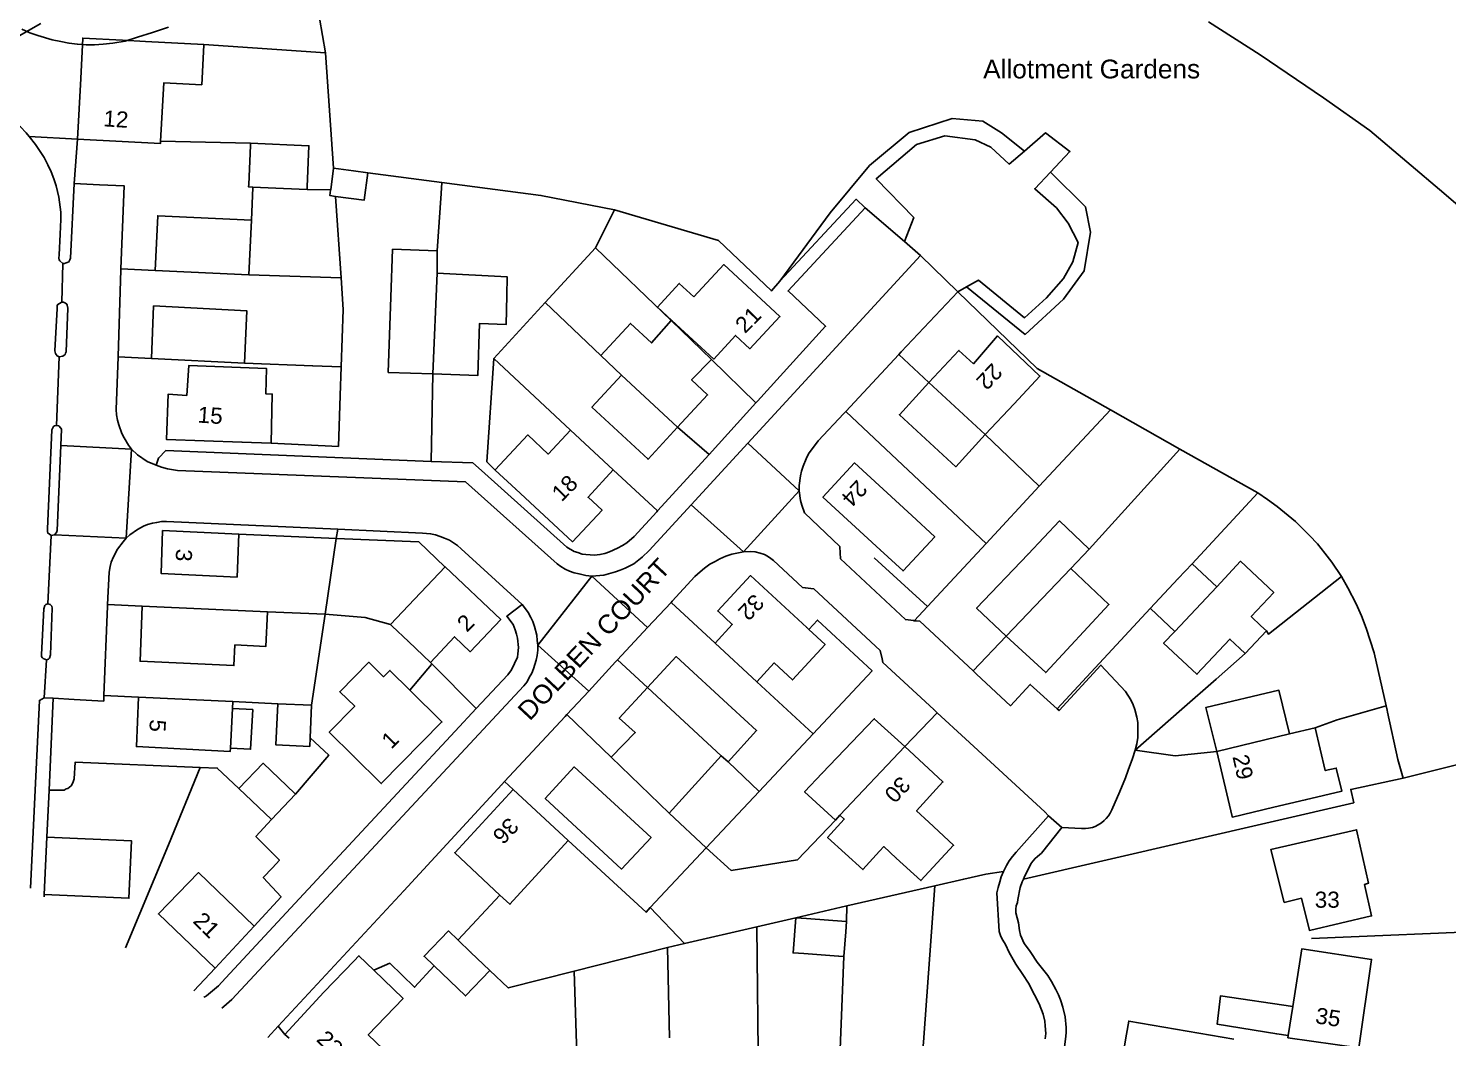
# Model space of a CAD drawing. Header units: millimetres. Extents: x 111502 to 977541, y 8702 to 1044108.
# Drawn here: x 974008.1 to 974140.5, y 476982.9 to 477077 of the extents above; entities that cross this region are included whole.
import ezdxf

# ---------------------------------------------------------------- set-up
doc = ezdxf.new("R2010")
doc.units = ezdxf.units.MM
doc.header["$LTSCALE"] = 0.25
doc.layers.add('X HVSS Site Background', color=8, linetype='Continuous')
doc.styles.add('OS Master Map$1$Standard', font='txt')

# ---------------------------------------------------------------- blocks, each defined once
blk = doc.blocks.new('OS MAP')
at = {"layer": 'X HVSS Site Background', "flags": 128}
for points in [[(487802.95, 241618.55), (487801.45, 241618.05), (487801.45, 241618.05), (487800.05, 241617.6), (487800.05, 241617.6), (487798.9, 241617.25), (487798.9, 241617.25), (487797.75, 241617.05), (487797.75, 241617.05), (487796.85, 241616.95), (487796.85, 241616.95), (487796.05, 241616.9), (487796.05, 241616.9), (487795.25, 241616.9), (487795.25, 241616.9), (487794.45, 241616.95), (487794.45, 241616.95), (487793.65, 241617.05), (487793.65, 241617.05), (487792.9, 241617.2), (487792.9, 241617.2), (487792.1, 241617.35), (487792.1, 241617.35), (487790.75, 241617.75), (487790.75, 241617.75), (487790, 241618), (487790, 241618), (487789.25, 241618.35)], [(487791.04, 241618.88), (487789.01, 241617.73), (487789.01, 241617.73), (487787.65, 241616.97), (487787.65, 241616.97), (487785.95, 241616), (487785.95, 241616), (487784.8, 241615.14), (487784.8, 241615.14), (487784.44, 241614.36), (487784.44, 241614.36), (487784.24, 241613.78), (487784.24, 241613.78), (487784.44, 241612.89), (487784.44, 241612.89), (487785.05, 241612.15)], [(487927.25, 241598.5), (487921.95, 241603.05), (487921.95, 241603.05), (487915.05, 241608.9), (487915.05, 241608.9), (487910.7, 241611.95), (487910.7, 241611.95), (487904.8, 241615.95), (487904.8, 241615.95), (487900, 241619.05)], [(487814.8, 241632.35), (487817.6, 241616.15)], [(487806.24, 241616.93), (487800.79, 241617.21), (487800.79, 241617.21), (487798.65, 241617.33), (487798.65, 241617.33), (487794.94, 241617.52), (487794.94, 241617.52), (487794.75, 241613.75), (487794.75, 241613.75), (487794.45, 241608.1)], [(487802.2, 241607.9), (487802.5, 241613.35), (487802.5, 241613.35), (487806.05, 241613.17), (487806.05, 241613.17), (487806.24, 241616.87), (487806.24, 241616.87), (487806.24, 241616.93)], [(487806.24, 241616.93), (487817.6, 241616.15)], [(487817.6, 241616.15), (487818.35, 241605.4)], [(487785.05, 241612.15), (487785.55, 241611.95), (487785.55, 241611.95), (487786.15, 241611.65), (487786.15, 241611.65), (487787.45, 241610.75), (487787.45, 241610.75), (487788.1, 241610.25), (487788.1, 241610.25), (487789.15, 241609.25), (487789.15, 241609.25), (487789.65, 241608.7), (487789.65, 241608.7), (487789.95, 241608.33)], [(487860, 241594.85), (487864.69, 241601.22), (487864.69, 241601.22), (487868.35, 241605.64), (487868.35, 241605.64), (487872.05, 241608.71), (487872.05, 241608.71), (487876.06, 241610.01), (487876.06, 241610.01), (487878.92, 241609.78), (487878.92, 241609.78), (487880.68, 241608.7), (487880.68, 241608.7), (487882.81, 241606.98)], [(487882.81, 241606.98), (487884.79, 241608.68), (487884.79, 241608.68), (487887.05, 241606.94), (487887.05, 241606.94), (487885.25, 241605.03)], [(487794.45, 241608.1), (487789.95, 241608.33)], [(487789.95, 241608.33), (487790.55, 241607.6), (487790.55, 241607.6), (487791.35, 241606.4), (487791.35, 241606.4), (487791.7, 241605.7), (487791.7, 241605.7), (487792, 241605.05), (487792, 241605.05), (487792.25, 241604.4), (487792.25, 241604.4), (487792.45, 241603.75), (487792.45, 241603.75), (487792.7, 241602.7), (487792.7, 241602.7), (487792.9, 241601.3), (487792.9, 241601.3), (487792.9, 241600.6), (487792.9, 241600.6), (487792.85, 241599.25), (487792.85, 241599.25), (487792.75, 241597.3), (487792.75, 241597.3), (487792.7, 241597), (487792.7, 241597), (487792.75, 241596.85), (487792.75, 241596.85), (487792.8, 241596.75), (487792.8, 241596.75), (487793.1, 241596.5)], [(487794.45, 241608.1), (487794.15, 241603.95)], [(487794.45, 241608.1), (487802.2, 241607.7), (487802.2, 241607.7), (487802.2, 241607.9)], [(487810.6, 241607.73), (487802.2, 241607.9)], [(487810.6, 241607.73), (487810.59, 241607.52), (487810.59, 241607.52), (487810.43, 241603.87), (487810.43, 241603.87), (487810.42, 241603.65), (487810.42, 241603.65), (487810.8, 241603.63)], [(487815.87, 241603.41), (487815.87, 241603.43), (487815.87, 241603.43), (487815.88, 241603.64), (487815.88, 241603.64), (487816.05, 241607.49), (487816.05, 241607.49), (487810.6, 241607.73)], [(487871.61, 241598.54), (487872.49, 241600.78), (487872.49, 241600.78), (487868.99, 241604.4), (487868.99, 241604.4), (487872.73, 241607.59), (487872.73, 241607.59), (487875.39, 241608.42), (487875.39, 241608.42), (487878.2, 241608.03), (487878.2, 241608.03), (487879.69, 241607.36), (487879.69, 241607.36), (487881.39, 241605.78), (487881.39, 241605.78), (487882.81, 241606.98)], [(487818.35, 241605.4), (487818.08, 241603.37), (487818.08, 241603.37), (487818.08, 241603.36)], [(487821.54, 241604.97), (487820.2, 241605.15), (487820.2, 241605.15), (487818.35, 241605.4)], [(487818.54, 241602.76), (487821.19, 241602.4), (487821.19, 241602.4), (487821.54, 241604.97)], [(487828.45, 241604.05), (487821.54, 241604.97)], [(487877.42, 241594.32), (487882.87, 241589.88), (487882.87, 241589.88), (487886.44, 241593.17), (487886.44, 241593.17), (487888.39, 241595.81), (487888.39, 241595.81), (487888.96, 241599.42), (487888.96, 241599.42), (487888.5, 241601.78), (487888.5, 241601.78), (487885.25, 241605.03)], [(487885.25, 241605.03), (487883.77, 241603.47), (487883.77, 241603.47), (487885.8, 241601.7), (487885.8, 241601.7), (487886.89, 241600.26), (487886.89, 241600.26), (487887.81, 241598.47), (487887.81, 241598.47), (487887.33, 241596.67), (487887.33, 241596.67), (487886.44, 241595.11), (487886.44, 241595.11), (487884.88, 241593.29), (487884.88, 241593.29), (487882.83, 241591.44), (487882.83, 241591.44), (487878.53, 241594.94), (487878.53, 241594.94), (487877.42, 241594.32)], [(487794.15, 241603.95), (487793.8, 241597), (487793.8, 241597), (487793.75, 241596.85), (487793.75, 241596.85), (487793.65, 241596.65), (487793.65, 241596.65), (487793.5, 241596.6), (487793.5, 241596.6), (487793.4, 241596.55), (487793.4, 241596.55), (487793.25, 241596.5), (487793.25, 241596.5), (487793.1, 241596.5)], [(487794.15, 241603.95), (487796.5, 241603.85), (487796.5, 241603.85), (487798.8, 241603.75), (487798.8, 241603.75), (487798.5, 241596)], [(487810.7, 241600.55), (487810.8, 241603.6), (487810.8, 241603.6), (487810.8, 241603.63)], [(487810.8, 241603.63), (487813.69, 241603.51), (487813.69, 241603.51), (487815.87, 241603.41)], [(487815.87, 241603.41), (487818.08, 241603.36)], [(487818.08, 241603.36), (487818.07, 241603.35), (487818.07, 241603.35), (487818, 241602.83), (487818, 241602.83), (487818.54, 241602.76)], [(487828.01, 241597.68), (487828.4, 241603.03), (487828.4, 241603.03), (487828.45, 241604.05)], [(487844.55, 241601.5), (487837.7, 241602.85), (487837.7, 241602.85), (487828.45, 241604.05)], [(487818.54, 241602.76), (487819.05, 241595.15)], [(487867.95, 241601.7), (487867.1, 241602.5), (487867.1, 241602.5), (487860, 241594.85)], [(487810.7, 241600.55), (487801.95, 241600.95), (487801.95, 241600.95), (487801.7, 241595.85)], [(487844.55, 241601.5), (487842.8, 241597.95)], [(487860, 241594.85), (487859.2, 241593.95), (487859.2, 241593.95), (487854.25, 241598.65), (487854.25, 241598.65), (487844.55, 241601.5)], [(487867.95, 241601.7), (487860.75, 241593.95), (487860.75, 241593.95), (487864.25, 241590.65), (487864.25, 241590.65), (487857.9, 241583.65), (487857.9, 241583.65), (487857.76, 241583.5)], [(487871.61, 241598.54), (487867.95, 241601.7)], [(487810.45, 241595.45), (487810.7, 241600.55)], [(487842.8, 241597.95), (487838.1, 241592.85)], [(487849.85, 241591.2), (487842.8, 241597.95)], [(487873.1, 241597.25), (487871.61, 241598.54)], [(487827.6, 241586.2), (487823.45, 241586.35), (487823.45, 241586.35), (487823.7, 241593.35), (487823.7, 241593.35), (487823.86, 241597.83), (487823.86, 241597.83), (487828.01, 241597.68)], [(487828.01, 241597.68), (487828, 241595.6)], [(487857, 241579.75), (487873.1, 241597.25)], [(487873.1, 241597.25), (487876.6, 241593.85)], [(487793, 241592.9), (487793.1, 241596.5)], [(487798.5, 241596), (487798.5, 241595.9), (487798.5, 241595.9), (487798.25, 241587.82), (487798.25, 241587.82), (487798.25, 241587.81)], [(487798.5, 241596), (487801.7, 241595.85)], [(487801.7, 241595.85), (487810.45, 241595.45)], [(487819.05, 241595.15), (487810.45, 241595.45)], [(487827.6, 241586.2), (487828, 241595.6)], [(487827.6, 241586.2), (487831.8, 241586.05), (487831.8, 241586.05), (487831.95, 241590.9), (487831.95, 241590.9), (487834.45, 241590.8), (487834.45, 241590.8), (487834.51, 241593.52), (487834.51, 241593.52), (487834.55, 241595.25), (487834.55, 241595.25), (487828, 241595.6)], [(487851.95, 241593.4), (487854.75, 241596.4), (487854.75, 241596.4), (487860, 241591.55), (487860, 241591.55), (487857.2, 241588.55), (487857.2, 241588.55), (487855.85, 241589.8), (487855.85, 241589.8), (487853.82, 241587.59), (487853.82, 241587.59), (487849.91, 241591.19), (487849.91, 241591.19), (487848.56, 241592.44), (487848.56, 241592.44), (487850.6, 241594.65), (487850.6, 241594.65), (487851.95, 241593.4)], [(487819.05, 241595.15), (487819.25, 241592.2), (487819.25, 241592.2), (487819.05, 241586.85)], [(487877.42, 241594.32), (487876.6, 241593.85)], [(487793, 241592.9), (487792.7, 241592.75), (487792.7, 241592.75), (487792.6, 241592.65), (487792.6, 241592.65), (487792.55, 241592.55), (487792.55, 241592.55), (487792.55, 241592.3), (487792.55, 241592.3), (487792.35, 241588.35), (487792.35, 241588.35), (487792.4, 241588.1), (487792.4, 241588.1), (487792.45, 241588), (487792.45, 241588), (487792.55, 241587.9), (487792.55, 241587.9), (487792.75, 241587.8)], [(487793, 241592.9), (487793.15, 241592.9), (487793.15, 241592.9), (487793.35, 241592.8), (487793.35, 241592.8), (487793.45, 241592.7), (487793.45, 241592.7), (487793.5, 241592.6), (487793.5, 241592.6), (487793.55, 241592.35), (487793.55, 241592.35), (487793.4, 241588.25), (487793.4, 241588.25), (487793.35, 241588.15), (487793.35, 241588.15), (487793.3, 241588), (487793.3, 241588), (487793.2, 241587.95), (487793.2, 241587.95), (487793.1, 241587.85), (487793.1, 241587.85), (487792.75, 241587.8)], [(487838.1, 241592.85), (487833.3, 241587.65)], [(487843.28, 241587.93), (487838.1, 241592.85)], [(487876.6, 241593.85), (487871.3, 241588.25), (487871.3, 241588.25), (487871.08, 241588.01)], [(487876.6, 241593.85), (487884, 241586.7), (487884, 241586.7), (487890.85, 241582.85)], [(487810.05, 241587.2), (487810.25, 241592.1), (487810.25, 241592.1), (487801.55, 241592.55), (487801.55, 241592.55), (487801.35, 241587.65)], [(487843.28, 241587.93), (487846.06, 241590.91), (487846.06, 241590.91), (487848, 241589.1), (487848, 241589.1), (487849.85, 241591.2)], [(487853.6, 241587.55), (487849.85, 241591.2)], [(487873.9, 241585.4), (487876.7, 241588.4), (487876.7, 241588.4), (487878.05, 241587.15), (487878.05, 241587.15), (487880.3, 241589.75), (487880.3, 241589.75), (487884.25, 241586), (487884.25, 241586), (487881.85, 241583.4), (487881.85, 241583.4), (487879.15, 241580.55)], [(487792.5, 241581.4), (487792.75, 241587.8)], [(487798.25, 241587.81), (487798.25, 241587.8), (487798.25, 241587.8), (487798.05, 241582.9), (487798.05, 241582.9), (487798.1, 241582.4), (487798.1, 241582.4), (487798.2, 241581.9), (487798.2, 241581.9), (487798.3, 241581.45), (487798.3, 241581.45), (487798.6, 241580.65), (487798.6, 241580.65), (487798.8, 241580.25), (487798.8, 241580.25), (487799.2, 241579.55), (487799.2, 241579.55), (487799.5, 241579.2)], [(487798.25, 241587.81), (487801.35, 241587.65)], [(487801.35, 241587.65), (487810.05, 241587.2)], [(487833.3, 241587.65), (487832.65, 241578), (487832.65, 241578), (487833.42, 241577.24)], [(487840.45, 241580.95), (487833.3, 241587.65)], [(487845.2, 241586.1), (487843.28, 241587.93)], [(487850.45, 241581.25), (487853.25, 241584.25), (487853.25, 241584.25), (487851.75, 241585.65), (487851.75, 241585.65), (487853.6, 241587.55)], [(487857.76, 241583.5), (487853.6, 241587.55)], [(487871.08, 241588.01), (487866.14, 241582.7)], [(487871.08, 241588.01), (487873.9, 241585.4)], [(487812.53, 241579.74), (487809.8, 241579.84), (487809.8, 241579.84), (487802.75, 241580.1), (487802.75, 241580.1), (487802.9, 241584.3), (487802.9, 241584.3), (487804.65, 241584.2), (487804.65, 241584.2), (487804.85, 241587), (487804.85, 241587), (487812.1, 241586.7), (487812.1, 241586.7), (487812.04, 241584.34), (487812.04, 241584.34), (487812.63, 241584.32), (487812.63, 241584.32), (487812.53, 241579.74)], [(487819.05, 241586.85), (487816.4, 241586.95), (487816.4, 241586.95), (487810.05, 241587.2)], [(487812.53, 241579.74), (487818.8, 241579.45), (487818.8, 241579.45), (487818.95, 241584.2), (487818.95, 241584.2), (487819.05, 241586.85)], [(487827.6, 241586.2), (487827.45, 241578.05)], [(487850.45, 241581.25), (487847.7, 241578.25), (487847.7, 241578.25), (487842.45, 241583.1), (487842.45, 241583.1), (487845.2, 241586.1)], [(487850.45, 241581.25), (487845.2, 241586.1)], [(487873.9, 241585.4), (487871.15, 241582.4), (487871.15, 241582.4), (487876.4, 241577.55), (487876.4, 241577.55), (487879.15, 241580.55)], [(487873.9, 241585.4), (487879.15, 241580.55)], [(487857.76, 241583.5), (487853.4, 241578.7)], [(487866.14, 241582.7), (487865.95, 241582.5), (487865.95, 241582.5), (487863.55, 241579.95), (487863.55, 241579.95), (487862.65, 241578.75), (487862.65, 241578.75), (487862.45, 241578.3), (487862.45, 241578.3), (487862.15, 241577.6), (487862.15, 241577.6), (487862, 241577.15), (487862, 241577.15), (487861.9, 241576.7), (487861.9, 241576.7), (487861.8, 241575.8), (487861.8, 241575.8), (487861.8, 241575.3)], [(487866.14, 241582.7), (487870.4, 241578.7)], [(487890.85, 241582.85), (487884.2, 241575.75)], [(487890.85, 241582.85), (487897.3, 241579.2)], [(487792.5, 241581.4), (487792.3, 241581.35), (487792.3, 241581.35), (487792.2, 241581.3), (487792.2, 241581.3), (487792.05, 241581), (487792.05, 241581), (487791.65, 241571.75), (487791.65, 241571.75), (487791.65, 241571.5), (487791.65, 241571.5), (487791.7, 241571.35), (487791.7, 241571.35), (487791.8, 241571.3), (487791.8, 241571.3), (487792, 241571.15)], [(487792.5, 241581.4), (487792.7, 241581.35), (487792.7, 241581.35), (487792.9, 241581.15), (487792.9, 241581.15), (487792.95, 241581.05), (487792.95, 241581.05), (487792.89, 241579.52)], [(487833.42, 241577.24), (487833.44, 241577.26), (487833.44, 241577.26), (487836.46, 241580.51), (487836.46, 241580.51), (487838.38, 241578.72), (487838.38, 241578.72), (487840.45, 241580.95)], [(487840.45, 241580.95), (487844.45, 241577.25)], [(487850.45, 241581.25), (487853.4, 241578.7)], [(487792.89, 241579.52), (487792.55, 241571.6), (487792.55, 241571.6), (487792.5, 241571.4), (487792.5, 241571.4), (487792.3, 241571.2)], [(487799.5, 241579.2), (487792.89, 241579.52)], [(487851.71, 241574), (487857, 241579.75)], [(487861.8, 241575.3), (487857, 241579.75)], [(487879.15, 241580.55), (487884.2, 241575.75)], [(487799, 241570.9), (487799.5, 241579.2)], [(487799.5, 241579.2), (487800.05, 241578.65), (487800.05, 241578.65), (487800.95, 241578.05), (487800.95, 241578.05), (487801.8, 241577.7)], [(487827.45, 241578.05), (487802.7, 241579.05), (487802.7, 241579.05), (487802, 241578.35), (487802, 241578.35), (487801.8, 241577.7)], [(487848.58, 241573.43), (487848.5, 241573.35), (487848.5, 241573.35), (487846.4, 241571.05), (487846.4, 241571.05), (487845.7, 241570.45), (487845.7, 241570.45), (487845.3, 241570.2), (487845.3, 241570.2), (487844.85, 241569.95), (487844.85, 241569.95), (487844.1, 241569.6), (487844.1, 241569.6), (487843.65, 241569.45), (487843.65, 241569.45), (487843.2, 241569.35), (487843.2, 241569.35), (487842.7, 241569.3), (487842.7, 241569.3), (487841.9, 241569.35), (487841.9, 241569.35), (487841.55, 241569.4), (487841.55, 241569.4), (487841.15, 241569.55), (487841.15, 241569.55), (487840.8, 241569.65), (487840.8, 241569.65), (487840.1, 241570.05), (487840.1, 241570.05), (487832.15, 241577.2), (487832.15, 241577.2), (487831.35, 241577.9), (487831.35, 241577.9), (487827.45, 241578.05)], [(487853.4, 241578.7), (487848.58, 241573.43)], [(487870.4, 241578.7), (487879.25, 241570.4)], [(487888.86, 241569.85), (487897.3, 241579.2)], [(487897.3, 241579.2), (487904.6, 241575.1)], [(487801.8, 241577.7), (487802.3, 241577.5), (487802.3, 241577.5), (487802.85, 241577.35), (487802.85, 241577.35), (487803.8, 241577.2), (487803.8, 241577.2), (487830.65, 241576.15), (487830.65, 241576.15), (487839.2, 241568.5), (487839.2, 241568.5), (487839.55, 241568.25), (487839.55, 241568.25), (487839.95, 241568), (487839.95, 241568), (487840.35, 241567.8), (487840.35, 241567.8), (487840.8, 241567.65), (487840.8, 241567.65), (487841.25, 241567.55), (487841.25, 241567.55), (487841.9, 241567.4), (487841.9, 241567.4), (487842.45, 241567.35)], [(487844.45, 241577.25), (487842.1, 241574.7), (487842.1, 241574.7), (487843.4, 241573.5), (487843.4, 241573.5), (487840.65, 241570.55), (487840.65, 241570.55), (487835.35, 241575.45), (487835.35, 241575.45), (487833.42, 241577.24)], [(487848.58, 241573.43), (487844.45, 241577.25)], [(487872.3, 241573), (487866.95, 241577.9), (487866.95, 241577.9), (487864, 241574.7), (487864, 241574.7), (487869.35, 241569.8), (487869.35, 241569.8), (487871.49, 241567.83), (487871.49, 241567.83), (487874.44, 241571.02), (487874.44, 241571.02), (487872.3, 241573)], [(487884.2, 241575.75), (487879.25, 241570.4)], [(487856.6, 241569.6), (487861.8, 241575.3)], [(487861.8, 241575.3), (487861.9, 241574.4), (487861.9, 241574.4), (487862.05, 241573.95), (487862.05, 241573.95), (487862.3, 241573.25), (487862.3, 241573.25), (487865.6, 241570.1), (487865.6, 241570.1), (487865.6, 241570.09), (487865.6, 241570.09), (487865.6, 241570.08), (487865.6, 241570.08), (487865.65, 241568.95), (487865.65, 241568.95), (487871.7, 241563.3), (487871.7, 241563.3), (487872.45, 241563.2), (487872.45, 241563.2), (487872.53, 241563.19)], [(487904.6, 241575.1), (487898.47, 241568.5)], [(487904.6, 241575.1), (487905.5, 241574.5), (487905.5, 241574.5), (487906.4, 241573.85), (487906.4, 241573.85), (487908.1, 241572.45), (487908.1, 241572.45), (487909.4, 241571.15), (487909.4, 241571.15), (487910.15, 241570.35), (487910.15, 241570.35), (487910.85, 241569.5), (487910.85, 241569.5), (487911.5, 241568.65), (487911.5, 241568.65), (487912.4, 241567.3)], [(487842.45, 241567.35), (487843.55, 241567.45), (487843.55, 241567.45), (487844.65, 241567.75), (487844.65, 241567.75), (487845.1, 241567.9), (487845.1, 241567.9), (487845.55, 241568.1), (487845.55, 241568.1), (487846.35, 241568.5), (487846.35, 241568.5), (487847.15, 241569.1), (487847.15, 241569.1), (487847.8, 241569.75), (487847.8, 241569.75), (487851.71, 241574)], [(487856.6, 241569.6), (487851.71, 241574)], [(487799, 241570.9), (487799.35, 241571.2), (487799.35, 241571.2), (487800.05, 241571.7), (487800.05, 241571.7), (487800.6, 241572), (487800.6, 241572), (487801, 241572.15), (487801, 241572.15), (487801.45, 241572.3), (487801.45, 241572.3), (487801.85, 241572.35), (487801.85, 241572.35), (487802.3, 241572.45), (487802.3, 241572.45), (487802.75, 241572.45), (487802.75, 241572.45), (487818.73, 241571.71)], [(487809.5, 241571.25), (487809.35, 241567.25), (487809.35, 241567.25), (487802.25, 241567.6), (487802.25, 241567.6), (487802.4, 241571.6), (487802.4, 241571.6), (487809.5, 241571.25)], [(487818.73, 241571.71), (487818.6, 241570.85)], [(487818.73, 241571.71), (487826.65, 241571.35), (487826.65, 241571.35), (487827.4, 241571.3), (487827.4, 241571.3), (487827.85, 241571.2), (487827.85, 241571.2), (487828.3, 241571.05), (487828.3, 241571.05), (487828.7, 241570.9), (487828.7, 241570.9), (487829.15, 241570.7), (487829.15, 241570.7), (487829.55, 241570.45), (487829.55, 241570.45), (487829.9, 241570.2), (487829.9, 241570.2), (487830.25, 241569.9), (487830.25, 241569.9), (487835.95, 241564.7)], [(487881.1, 241561.75), (487878.35, 241564.35), (487878.35, 241564.35), (487883.15, 241569.4), (487883.15, 241569.4), (487886.08, 241572.49), (487886.08, 241572.49), (487888.82, 241569.89), (487888.82, 241569.89), (487888.86, 241569.85)], [(487791.7, 241564.75), (487792, 241571.15)], [(487792.3, 241571.2), (487792, 241571.15)], [(487799, 241570.9), (487792.3, 241571.2)], [(487797.26, 241564.7), (487797.4, 241567.7), (487797.4, 241567.7), (487797.5, 241568.25), (487797.5, 241568.25), (487797.6, 241568.65), (487797.6, 241568.65), (487797.8, 241569.15), (487797.8, 241569.15), (487798.2, 241569.85), (487798.2, 241569.85), (487798.7, 241570.55), (487798.7, 241570.55), (487799, 241570.9)], [(487809.5, 241571.25), (487818.6, 241570.85)], [(487818.6, 241570.85), (487817.55, 241563.8)], [(487818.6, 241570.85), (487826.3, 241570.55), (487826.3, 241570.55), (487828.74, 241568.21), (487828.74, 241568.21), (487828.75, 241568.2)], [(487879.25, 241570.4), (487873.75, 241564.5)], [(487856.6, 241569.6), (487855.5, 241569.4), (487855.5, 241569.4), (487854.95, 241569.2), (487854.95, 241569.2), (487854.4, 241568.95), (487854.4, 241568.95), (487853.95, 241568.7), (487853.95, 241568.7), (487853.45, 241568.45), (487853.45, 241568.45), (487852.95, 241568.1), (487852.95, 241568.1), (487852.55, 241567.75), (487852.55, 241567.75), (487852.05, 241567.3), (487852.05, 241567.3), (487849.95, 241565), (487849.95, 241565), (487849.85, 241564.89)], [(487874.66, 241554.61), (487874.35, 241554.9), (487874.35, 241554.9), (487869.6, 241559.3), (487869.6, 241559.3), (487869.52, 241559.64), (487869.52, 241559.64), (487869.35, 241560.4), (487869.35, 241560.4), (487863.15, 241566.15), (487863.15, 241566.15), (487862.36, 241566.26), (487862.36, 241566.26), (487862.1, 241566.3), (487862.1, 241566.3), (487859.4, 241568.8), (487859.4, 241568.8), (487859.15, 241569), (487859.15, 241569), (487858.85, 241569.2), (487858.85, 241569.2), (487858.55, 241569.35), (487858.55, 241569.35), (487858.15, 241569.5), (487858.15, 241569.5), (487857.7, 241569.6), (487857.7, 241569.6), (487857.25, 241569.65), (487857.25, 241569.65), (487856.6, 241569.6)], [(487873.75, 241564.5), (487868.8, 241569.05)], [(487888.86, 241569.85), (487887.15, 241568.05)], [(487823.66, 241562.82), (487825.89, 241565.19), (487825.89, 241565.19), (487825.9, 241565.2), (487825.9, 241565.2), (487828.75, 241568.2)], [(487828.75, 241568.2), (487833.95, 241563.3), (487833.95, 241563.3), (487831.1, 241560.3), (487831.1, 241560.3), (487829.63, 241561.69), (487829.63, 241561.69), (487827.39, 241559.3)], [(487887.15, 241568.05), (487881.1, 241561.75)], [(487881.1, 241561.75), (487884.8, 241558.35), (487884.8, 241558.35), (487890.7, 241564.7), (487890.7, 241564.7), (487887.15, 241568.05)], [(487898.47, 241568.5), (487897.16, 241567.11), (487897.16, 241567.11), (487894.55, 241564.34)], [(487900.75, 241566.35), (487898.47, 241568.5)], [(487905.4, 241562.23), (487904.88, 241562.71), (487904.88, 241562.71), (487903.97, 241563.58), (487903.97, 241563.58), (487906.08, 241565.83), (487906.08, 241565.83), (487902.98, 241568.73), (487902.98, 241568.73), (487900.75, 241566.35)], [(487837.4, 241560.9), (487842.45, 241567.35)], [(487842.45, 241567.35), (487847.64, 241562.54)], [(487862.69, 241562.38), (487862.5, 241562.55), (487862.5, 241562.55), (487857.25, 241567.4), (487857.25, 241567.4), (487854.2, 241564.1), (487854.2, 241564.1), (487855.55, 241562.85), (487855.55, 241562.85), (487853.95, 241561.1)], [(487896.83, 241562.19), (487900.75, 241566.35)], [(487905.4, 241562.23), (487905.58, 241561.94), (487905.58, 241561.94), (487912.4, 241567.3)], [(487912.4, 241567.3), (487913, 241566.25), (487913, 241566.25), (487913.75, 241564.75), (487913.75, 241564.75), (487914.25, 241563.65), (487914.25, 241563.65), (487914.7, 241562.5), (487914.7, 241562.5), (487915.45, 241560.2), (487915.45, 241560.2), (487916.56, 241555.26)], [(487849.85, 241564.89), (487847.64, 241562.54)], [(487849.85, 241564.89), (487853.95, 241561.1)], [(487791.7, 241564.75), (487791.5, 241564.7), (487791.5, 241564.7), (487791.4, 241564.6), (487791.4, 241564.6), (487791.3, 241564.3), (487791.3, 241564.3), (487791.1, 241560.05), (487791.1, 241560.05), (487791.1, 241559.85), (487791.1, 241559.85), (487791.15, 241559.75), (487791.15, 241559.75), (487791.25, 241559.65), (487791.25, 241559.65), (487791.55, 241559.55)], [(487791.7, 241564.75), (487791.9, 241564.7), (487791.9, 241564.7), (487792.05, 241564.55), (487792.05, 241564.55), (487792.1, 241564.35), (487792.1, 241564.35), (487791.95, 241560), (487791.95, 241560), (487791.85, 241559.7), (487791.85, 241559.7), (487791.75, 241559.6), (487791.75, 241559.6), (487791.55, 241559.55)], [(487796.92, 241556.2), (487797.25, 241564.55), (487797.25, 241564.55), (487797.26, 241564.7)], [(487797.26, 241564.7), (487800.5, 241564.55)], [(487800.5, 241564.55), (487800.3, 241559.4), (487800.3, 241559.4), (487809.05, 241559), (487809.05, 241559), (487809.14, 241560.93), (487809.14, 241560.93), (487812.03, 241560.79), (487812.03, 241560.79), (487812.18, 241564.03)], [(487812.18, 241564.03), (487800.5, 241564.55)], [(487817.55, 241563.8), (487812.18, 241564.03)], [(487817.55, 241563.8), (487816.3, 241555.3)], [(487817.55, 241563.8), (487821.3, 241563.5), (487821.3, 241563.5), (487823.66, 241562.82)], [(487831.66, 241555), (487834.6, 241558.15), (487834.6, 241558.15), (487834.95, 241558.6), (487834.95, 241558.6), (487835.5, 241559.8), (487835.5, 241559.8), (487835.55, 241560.1), (487835.55, 241560.1), (487835.6, 241560.7), (487835.6, 241560.7), (487835.5, 241561.55), (487835.5, 241561.55), (487835.41, 241561.93), (487835.41, 241561.93), (487835.3, 241562.35), (487835.3, 241562.35), (487835.1, 241562.85), (487835.1, 241562.85), (487834.5, 241563.6), (487834.5, 241563.6), (487835.95, 241564.7)], [(487837.4, 241560.9), (487837.35, 241561.35), (487837.35, 241561.35), (487837.3, 241561.85), (487837.3, 241561.85), (487837.1, 241562.65), (487837.1, 241562.65), (487836.95, 241563.1), (487836.95, 241563.1), (487836.75, 241563.5), (487836.75, 241563.5), (487836.5, 241563.95), (487836.5, 241563.95), (487836.25, 241564.3), (487836.25, 241564.3), (487835.95, 241564.7)], [(487872.53, 241563.19), (487873.75, 241564.5)], [(487885.85, 241554.98), (487894.55, 241564.34)], [(487894.55, 241564.34), (487894.56, 241564.33), (487894.56, 241564.33), (487896.83, 241562.19)], [(487827.39, 241559.3), (487825.33, 241561.24), (487825.33, 241561.24), (487823.8, 241562.68), (487823.8, 241562.68), (487823.66, 241562.82)], [(487847.64, 241562.54), (487844.84, 241559.55)], [(487857.85, 241557.5), (487859.45, 241559.25), (487859.45, 241559.25), (487861.16, 241557.67), (487861.16, 241557.67), (487864.21, 241560.97), (487864.21, 241560.97), (487862.69, 241562.38)], [(487863.1, 241552.65), (487868.6, 241558.5), (487868.6, 241558.5), (487863.5, 241563.25), (487863.5, 241563.25), (487862.69, 241562.38)], [(487872.53, 241563.19), (487872.7, 241563.18), (487872.7, 241563.18), (487873.05, 241563.15), (487873.05, 241563.15), (487878.02, 241558.51)], [(487896.83, 241562.19), (487895.8, 241561.1), (487895.8, 241561.1), (487898.9, 241558.2), (487898.9, 241558.2), (487901.99, 241561.48), (487901.99, 241561.48), (487902.91, 241560.61), (487902.91, 241560.61), (487903.42, 241560.13)], [(487903.42, 241560.13), (487905.4, 241562.23)], [(487807.91, 241527.04), (487808.1, 241527.2), (487808.1, 241527.2), (487808.85, 241527.85), (487808.85, 241527.85), (487836.1, 241557.1), (487836.1, 241557.1), (487836.4, 241557.5), (487836.4, 241557.5), (487836.6, 241557.9), (487836.6, 241557.9), (487836.85, 241558.3), (487836.85, 241558.3), (487837, 241558.7), (487837, 241558.7), (487837.25, 241559.5), (487837.25, 241559.5), (487837.35, 241559.95), (487837.35, 241559.95), (487837.4, 241560.45), (487837.4, 241560.45), (487837.4, 241560.9)], [(487837.4, 241560.9), (487842.15, 241556.63)], [(487857.85, 241557.5), (487853.95, 241561.1)], [(487878.02, 241558.51), (487881.1, 241561.75)], [(487791.35, 241556), (487791.55, 241559.55)], [(487844.84, 241559.55), (487844.65, 241559.35), (487844.65, 241559.35), (487842.15, 241556.63)], [(487844.84, 241559.55), (487847.65, 241556.95)], [(487855.16, 241550.04), (487857.81, 241552.94), (487857.81, 241552.94), (487855.5, 241555.05), (487855.5, 241555.05), (487850.3, 241559.85), (487850.3, 241559.85), (487847.65, 241556.95)], [(487900.7, 241557.75), (487903.42, 241560.13)], [(487825.45, 241556.7), (487828.45, 241553.75), (487828.45, 241553.75), (487822.8, 241548), (487822.8, 241548), (487820.21, 241550.56), (487820.21, 241550.56), (487817.95, 241552.8), (487817.95, 241552.8), (487820.32, 241555.21), (487820.32, 241555.21), (487818.93, 241556.57), (487818.93, 241556.57), (487821.64, 241559.32), (487821.64, 241559.32), (487823.02, 241557.96), (487823.02, 241557.96), (487823.6, 241558.55), (487823.6, 241558.55), (487825.45, 241556.7)], [(487827.54, 241559.15), (487827.5, 241559.1), (487827.5, 241559.1), (487825.45, 241556.7)], [(487827.54, 241559.15), (487827.39, 241559.3)], [(487831.66, 241555), (487827.54, 241559.15)], [(487878.02, 241558.51), (487878.35, 241558.2), (487878.35, 241558.2), (487881.5, 241555.25), (487881.5, 241555.25), (487883.35, 241557.25), (487883.35, 241557.25), (487885.85, 241554.98)], [(487885.85, 241554.98), (487886.05, 241554.8), (487886.05, 241554.8), (487889.95, 241559.05), (487889.95, 241559.05), (487892.25, 241556.6), (487892.25, 241556.6), (487892.75, 241555.8), (487892.75, 241555.8), (487892.95, 241555.35), (487892.95, 241555.35), (487893.1, 241554.9), (487893.1, 241554.9), (487893.3, 241554.2), (487893.3, 241554.2), (487893.4, 241553.7), (487893.4, 241553.7), (487893.4, 241552.3), (487893.4, 241552.3), (487893.3, 241551.7), (487893.3, 241551.7), (487893.13, 241551.12)], [(487847.65, 241556.95), (487845, 241554.1), (487845, 241554.1), (487846.5, 241552.75), (487846.5, 241552.75), (487844.25, 241550.45)], [(487847.65, 241556.95), (487854.5, 241550.6)], [(487863.1, 241552.65), (487857.85, 241557.5)], [(487893.13, 241551.12), (487897.5, 241554.95), (487897.5, 241554.95), (487900.7, 241557.75)], [(487790.08, 241538.24), (487790.5, 241547.4), (487790.5, 241547.4), (487790.9, 241555.75), (487790.9, 241555.75), (487791.35, 241556)], [(487791.35, 241556), (487792.19, 241555.95)], [(487791.8, 241547.4), (487792.19, 241555.95)], [(487792.19, 241555.95), (487794.15, 241555.85), (487794.15, 241555.85), (487796.9, 241555.7), (487796.9, 241555.7), (487796.92, 241556.2)], [(487796.92, 241556.2), (487800.15, 241556.05)], [(487800.15, 241556.05), (487799.95, 241551.45), (487799.95, 241551.45), (487808.7, 241551), (487808.7, 241551), (487808.72, 241551.3)], [(487808.95, 241555.65), (487800.15, 241556.05)], [(487808.91, 241555), (487808.95, 241555.65)], [(487808.95, 241555.65), (487813.14, 241555.45)], [(487842.15, 241556.63), (487840.12, 241554.43)], [(487907.55, 241552.65), (487906.55, 241556.7), (487906.55, 241556.7), (487899.75, 241555.1), (487899.75, 241555.1), (487900.75, 241551)], [(487831.66, 241555), (487829.7, 241552.9), (487829.7, 241552.9), (487815.97, 241538.14), (487815.97, 241538.14), (487808.25, 241529.85), (487808.25, 241529.85), (487807.6, 241529.15), (487807.6, 241529.15), (487806.5, 241528.2), (487806.5, 241528.2), (487806.4, 241528.15), (487806.4, 241528.15), (487806.25, 241528.08)], [(487808.72, 241551.3), (487810.6, 241551.2), (487810.6, 241551.2), (487810.8, 241554.9), (487810.8, 241554.9), (487808.91, 241555)], [(487808.72, 241551.3), (487808.91, 241555)], [(487816.12, 241551.47), (487812.96, 241551.62), (487812.96, 241551.62), (487813.14, 241555.45)], [(487813.14, 241555.45), (487816.3, 241555.3)], [(487816.3, 241555.3), (487816.16, 241552.26)], [(487840.12, 241554.43), (487839.95, 241554.25), (487839.95, 241554.25), (487834.31, 241548.18)], [(487840.12, 241554.43), (487844.25, 241550.45)], [(487874.66, 241554.61), (487871.65, 241551.45)], [(487877.31, 241552.16), (487874.66, 241554.61)], [(487909.93, 241553.21), (487911.98, 241553.94), (487911.98, 241553.94), (487916.56, 241555.26)], [(487916.56, 241555.26), (487916.65, 241554.86), (487916.65, 241554.86), (487916.7, 241554.65), (487916.7, 241554.65), (487917.65, 241550.25), (487917.65, 241550.25), (487918.15, 241548.5)], [(487871.65, 241551.45), (487868.8, 241554.05), (487868.8, 241554.05), (487863.94, 241548.96), (487863.94, 241548.96), (487862.29, 241547.24), (487862.29, 241547.24), (487865.17, 241544.6), (487865.17, 241544.6), (487865.19, 241544.59)], [(487900.75, 241551), (487901.7, 241547.05), (487901.7, 241547.05), (487902.2, 241544.92), (487902.2, 241544.92), (487902.21, 241544.88), (487902.21, 241544.88), (487906.09, 241545.8), (487906.09, 241545.8), (487909.01, 241546.48), (487909.01, 241546.48), (487912.42, 241547.29), (487912.42, 241547.29), (487911.91, 241549.45), (487911.91, 241549.45), (487910.88, 241549.21), (487910.88, 241549.21), (487909.93, 241553.21)], [(487909.93, 241553.21), (487907.55, 241552.65)], [(487816.16, 241552.26), (487817.9, 241550.65), (487817.9, 241550.65), (487814.79, 241547.01)], [(487816.16, 241552.26), (487816.12, 241551.47)], [(487858.05, 241547.25), (487863.1, 241552.65)], [(487885.05, 241545), (487884.7, 241545.35), (487884.7, 241545.35), (487877.31, 241552.16)], [(487907.55, 241552.65), (487900.75, 241551)], [(487932.1, 241552), (487918.15, 241548.5)], [(487849.65, 241545.25), (487844.25, 241550.45)], [(487854.5, 241550.6), (487849.65, 241545.25)], [(487854.5, 241550.6), (487855.16, 241550.04)], [(487871.65, 241551.45), (487875.2, 241548.15), (487875.2, 241548.15), (487872.75, 241545.47), (487872.75, 241545.47), (487873.9, 241544.4), (487873.9, 241544.4), (487876.2, 241542.25), (487876.2, 241542.25), (487873.15, 241538.95), (487873.15, 241538.95), (487870.85, 241541.05), (487870.85, 241541.05), (487869.68, 241542.12), (487869.68, 241542.12), (487869.3, 241541.7), (487869.3, 241541.7), (487867.74, 241539.98), (487867.74, 241539.98), (487864.44, 241542.97), (487864.44, 241542.97), (487866, 241544.69), (487866, 241544.69), (487865.6, 241545.05)], [(487865.6, 241545.05), (487871.65, 241551.45)], [(487893.13, 241551.12), (487892.9, 241550.35), (487892.9, 241550.35), (487892.5, 241549.25), (487892.5, 241549.25), (487892.25, 241548.55), (487892.25, 241548.55), (487891.7, 241547.25), (487891.7, 241547.25), (487890.95, 241545.55), (487890.95, 241545.55), (487890.8, 241545.25), (487890.8, 241545.25), (487890.65, 241545), (487890.65, 241545), (487890.45, 241544.75), (487890.45, 241544.75), (487890.25, 241544.55), (487890.25, 241544.55), (487890, 241544.35), (487890, 241544.35), (487889.7, 241544.15), (487889.7, 241544.15), (487889.4, 241544), (487889.4, 241544), (487889.15, 241543.9), (487889.15, 241543.9), (487888.8, 241543.85), (487888.8, 241543.85), (487888.5, 241543.8), (487888.5, 241543.8), (487888.15, 241543.8), (487888.15, 241543.8), (487886.3, 241543.9)], [(487893.13, 241551.12), (487896.87, 241550.58), (487896.87, 241550.58), (487900.75, 241551)], [(487791.8, 241547.4), (487793.2, 241547.4), (487793.2, 241547.4), (487793.4, 241547.5), (487793.4, 241547.5), (487793.55, 241547.55), (487793.55, 241547.55), (487793.85, 241547.8), (487793.85, 241547.8), (487793.95, 241547.95), (487793.95, 241547.95), (487794.05, 241548.15), (487794.05, 241548.15), (487794.15, 241548.45), (487794.15, 241548.45), (487794.25, 241550), (487794.25, 241550), (487805.9, 241549.5)], [(487805.9, 241549.5), (487802.95, 241542.3)], [(487809.52, 241547.53), (487807.5, 241549.45), (487807.5, 241549.45), (487805.9, 241549.5)], [(487809.52, 241547.53), (487811.77, 241549.89), (487811.77, 241549.89), (487814.72, 241547.08), (487814.72, 241547.08), (487814.79, 241547.01)], [(487846.05, 241544.75), (487840.8, 241549.55), (487840.8, 241549.55), (487838.1, 241546.6), (487838.1, 241546.6), (487845.22, 241540.02), (487845.22, 241540.02), (487847.97, 241542.96), (487847.97, 241542.96), (487846.05, 241544.75)], [(487858.05, 241547.25), (487855.16, 241550.04)], [(487834.31, 241548.18), (487834.05, 241547.9), (487834.05, 241547.9), (487824.9, 241538), (487824.9, 241538), (487813.19, 241525.38)], [(487834.31, 241548.18), (487835.1, 241547.45)], [(487882.71, 241539.07), (487913.53, 241546.21), (487913.53, 241546.21), (487913.26, 241547.46), (487913.26, 241547.46), (487918.15, 241548.5)], [(487791.6, 241543), (487791.8, 241547.4)], [(487812.55, 241544.65), (487809.52, 241547.53)], [(487814.79, 241547.01), (487812.55, 241544.65)], [(487835.1, 241547.45), (487829.65, 241541.55), (487829.65, 241541.55), (487833.85, 241537.6)], [(487840.25, 241542.7), (487835.1, 241547.45)], [(487853.1, 241542), (487858.05, 241547.25)], [(487853.1, 241542), (487849.65, 241545.25)], [(487865.6, 241545.05), (487865.19, 241544.59)], [(487885.05, 241545), (487882.05, 241541.6), (487882.05, 241541.6), (487881.7, 241541.2), (487881.7, 241541.2), (487881.4, 241540.8), (487881.4, 241540.8), (487881.15, 241540.35), (487881.15, 241540.35), (487880.85, 241539.8)], [(487885.05, 241545), (487886.3, 241543.9)], [(487812.55, 241544.65), (487811.1, 241543.05), (487811.1, 241543.05), (487812.55, 241541.6), (487812.55, 241541.6), (487813.3, 241540.85), (487813.3, 241540.85), (487812.65, 241540.15), (487812.65, 241540.15), (487811.79, 241539.23), (487811.79, 241539.23), (487813.45, 241537.45), (487813.45, 241537.45), (487810.95, 241534.7)], [(487853.1, 241542), (487855.45, 241539.9), (487855.45, 241539.9), (487861.65, 241540.9), (487861.65, 241540.9), (487865.19, 241544.59)], [(487886.3, 241543.9), (487884.4, 241541.5), (487884.4, 241541.5), (487884.03, 241541.19), (487884.03, 241541.19), (487883.8, 241541), (487883.8, 241541), (487883.6, 241540.75)], [(487907.05, 241536.9), (487905.8, 241541.85), (487905.8, 241541.85), (487913.8, 241543.7), (487913.8, 241543.7), (487914.9, 241538.7), (487914.9, 241538.7), (487914.55, 241538.6), (487914.55, 241538.6), (487915.2, 241535.65), (487915.2, 241535.65), (487909.4, 241534.3), (487909.4, 241534.3), (487908.65, 241537.3), (487908.65, 241537.3), (487907.05, 241536.9)], [(487791.6, 241543), (487791.35, 241537.65)], [(487791.6, 241543), (487799.5, 241542.65), (487799.5, 241542.65), (487799.25, 241537.3), (487799.25, 241537.3), (487791.35, 241537.65)], [(487802.95, 241542.3), (487798.92, 241532.69)], [(487833.85, 241537.6), (487834.8, 241536.75), (487834.8, 241536.75), (487840.25, 241542.7)], [(487840.25, 241542.7), (487847.5, 241536), (487847.5, 241536), (487847.9, 241536.45)], [(487847.9, 241536.45), (487853.1, 241542)], [(487807.3, 241530.8), (487802, 241535.85), (487802, 241535.85), (487805.75, 241539.7), (487805.75, 241539.7), (487810.95, 241534.7)], [(487879.2, 241539.55), (487880.85, 241539.8)], [(487884.75, 241524.2), (487884.8, 241524.7), (487884.8, 241524.7), (487884.75, 241525.4), (487884.75, 241525.4), (487884.7, 241525.85), (487884.7, 241525.85), (487884.55, 241526.5), (487884.55, 241526.5), (487884.2, 241527.45), (487884.2, 241527.45), (487883.75, 241528.3), (487883.75, 241528.3), (487883.2, 241529.4), (487883.2, 241529.4), (487882.65, 241530.2), (487882.65, 241530.2), (487882, 241531.15), (487882, 241531.15), (487881.4, 241532.25), (487881.4, 241532.25), (487881.05, 241533), (487881.05, 241533), (487880.8, 241533.4), (487880.8, 241533.4), (487880.6, 241533.75), (487880.6, 241533.75), (487880.45, 241534.2), (487880.45, 241534.2), (487880.25, 241537.8), (487880.25, 241537.8), (487880.35, 241538.3), (487880.35, 241538.3), (487880.5, 241538.85), (487880.5, 241538.85), (487880.65, 241539.3), (487880.65, 241539.3), (487880.85, 241539.8)], [(487883.6, 241540.75), (487883.4, 241540.5), (487883.4, 241540.5), (487882.8, 241539.25), (487882.8, 241539.25), (487882.71, 241539.07)], [(487866.25, 241536.6), (487874.45, 241538.45)], [(487873.28, 241522.56), (487873.38, 241523.88), (487873.38, 241523.88), (487874.45, 241538.45)], [(487874.45, 241538.45), (487877.15, 241539.1), (487877.15, 241539.1), (487879.2, 241539.55)], [(487882.71, 241539.07), (487882.6, 241538.85), (487882.6, 241538.85), (487882.4, 241538.3), (487882.4, 241538.3), (487882.2, 241537.2), (487882.2, 241537.2), (487882.15, 241536.9), (487882.15, 241536.9), (487882.05, 241536.6), (487882.05, 241536.6), (487882, 241536.3), (487882, 241536.3), (487882, 241535.95), (487882, 241535.95), (487882.25, 241535), (487882.25, 241535), (487882.35, 241534.3), (487882.35, 241534.3), (487882.45, 241533.85), (487882.45, 241533.85), (487882.8, 241533.1), (487882.8, 241533.1), (487883.27, 241532.44), (487883.27, 241532.44), (487883.4, 241532.25), (487883.4, 241532.25), (487884, 241531.35), (487884, 241531.35), (487885, 241530.1), (487885, 241530.1), (487885.35, 241529.55), (487885.35, 241529.55), (487885.75, 241528.8), (487885.75, 241528.8), (487886, 241528.3), (487886, 241528.3), (487886.17, 241527.84)], [(487791.35, 241537.65), (487791.34, 241537.45)], [(487829.96, 241533.41), (487829.97, 241533.42), (487829.97, 241533.42), (487833.85, 241537.6)], [(487847.9, 241536.45), (487851.1, 241533.1)], [(487861.47, 241535.49), (487866.25, 241536.6)], [(487866.21, 241535.15), (487866.25, 241536.6)], [(487807.3, 241530.8), (487810.95, 241534.7)], [(487851.1, 241533.1), (487857.85, 241534.65)], [(487857.85, 241534.65), (487861.47, 241535.49)], [(487858, 241520.15), (487857.85, 241534.65)], [(487865.97, 241531.87), (487865.47, 241531.91), (487865.47, 241531.91), (487862.24, 241532.14), (487862.24, 241532.14), (487861.23, 241532.21), (487861.23, 241532.21), (487861.47, 241535.49)], [(487861.47, 241535.49), (487862.47, 241535.42), (487862.47, 241535.42), (487866.18, 241535.15), (487866.18, 241535.15), (487866.21, 241535.15)], [(487866.21, 241535.15), (487866.14, 241534.17), (487866.14, 241534.17), (487865.97, 241531.87)], [(487829.96, 241533.41), (487829.07, 241534.26), (487829.07, 241534.26), (487826.8, 241531.89), (487826.8, 241531.89), (487827.74, 241531)], [(487832.92, 241530.56), (487831.13, 241532.28), (487831.13, 241532.28), (487829.96, 241533.41)], [(487849.5, 241532.7), (487851.1, 241533.1)], [(487909.6, 241533.55), (487927.35, 241534.3)], [(487813.8, 241524.6), (487817.45, 241528.55), (487817.45, 241528.55), (487820.27, 241531.48), (487820.27, 241531.48), (487820.71, 241531.94), (487820.71, 241531.94), (487822.1, 241530.6)], [(487840.8, 241530.5), (487849.5, 241532.7)], [(487849.7, 241524.29), (487849.5, 241532.7)], [(487865.6, 241522.45), (487865.97, 241531.87)], [(487907.86, 241527.22), (487908.7, 241532.6), (487908.7, 241532.6), (487915.2, 241531.6), (487915.2, 241531.6), (487914, 241523.35), (487914, 241523.35), (487907.4, 241524.3), (487907.4, 241524.3), (487907.43, 241524.49)], [(487807.3, 241530.8), (487805.31, 241528.67)], [(487822.1, 241530.6), (487824.84, 241527.96), (487824.84, 241527.96), (487821.58, 241524.58), (487821.58, 241524.58), (487822.95, 241523.25), (487822.95, 241523.25), (487819.58, 241519.7)], [(487822.1, 241530.6), (487823.6, 241531.25), (487823.6, 241531.25), (487825.9, 241529), (487825.9, 241529), (487827.74, 241531)], [(487827.74, 241531), (487830.65, 241528.2), (487830.65, 241528.2), (487832.92, 241530.56)], [(487832.92, 241530.56), (487834.65, 241528.95), (487834.65, 241528.95), (487840.8, 241530.5)], [(487840.8, 241530.5), (487841.05, 241522.75)], [(487886.17, 241527.84), (487886.2, 241527.75), (487886.2, 241527.75), (487886.4, 241527.15), (487886.4, 241527.15), (487886.6, 241526.25), (487886.6, 241526.25), (487886.7, 241525.25), (487886.7, 241525.25), (487886.7, 241524.75), (487886.7, 241524.75), (487886.65, 241524.15), (487886.65, 241524.15), (487884.2, 241505.3)], [(487907.43, 241524.49), (487906.36, 241524.66), (487906.36, 241524.66), (487900.8, 241525.55), (487900.8, 241525.55), (487901.1, 241528.2), (487901.1, 241528.2), (487907.86, 241527.22)], [(487907.86, 241527.22), (487907.43, 241524.49)], [(487813.19, 241525.38), (487812.22, 241524.33)], [(487813.8, 241524.6), (487813.19, 241525.38)], [(487902.35, 241524.15), (487892.55, 241525.85), (487892.55, 241525.85), (487892.34, 241524.62), (487892.34, 241524.62), (487890.7, 241514.9)], [(487814.2, 241524.25), (487813.8, 241524.6)]]:
    blk.add_lwpolyline(points, dxfattribs=at)
at = {"layer": 'X HVSS Site Background', "attachment_point": 7, "style": 'OS Master Map$1$Standard'}
for s, insert, char_height in [('{\\farial|b0|i0|c0|p34;Allotment Gardens}', (487878.96, 241613.74), 1.75), ('{\\farial|b0|i0|c0|p34;33}', (487909.9, 241536.4), 1.5)]:
    blk.add_mtext(s, dxfattribs=dict(at, insert=insert, char_height=char_height))
for s, insert, char_height, rotation in [('{\\farial|b0|i0|c0|p34;12}', (487796.83, 241609.3), 1.5, 356.3), ('{\\farial|b0|i0|c0|p34;21}', (487856.74, 241589.9), 1.5, 45.4), ('{\\farial|b0|i0|c0|p34;22}', (487879.81, 241587.31), 1.5, 226.5), ('{\\farial|b0|i0|c0|p34;15}', (487805.63, 241581.65), 1.5, 356.3), ('{\\farial|b0|i0|c0|p34;18}', (487839.64, 241574.2), 1.5, 45.4), ('{\\farial|b0|i0|c0|p34;24}', (487867.21, 241576.41), 1.5, 226.5), ('{\\farial|b0|i0|c0|p34;3}', (487803.65, 241569.92), 1.5, 266.7), ('{\\farial|b0|i0|c0|p34;DOLBEN COURT}', (487836.67, 241553.75), 1.75, 47), ('{\\farial|b0|i0|c0|p34;32}', (487857.56, 241565.81), 1.5, 226.5), ('{\\farial|b0|i0|c0|p34;2}', (487830.79, 241562.05), 1.5, 45.4), ('{\\farial|b0|i0|c0|p34;5}', (487801.2, 241554.02), 1.5, 266.7), ('{\\farial|b0|i0|c0|p34;1}', (487823.74, 241551.15), 1.5, 45.4), ('{\\farial|b0|i0|c0|p34;29}', (487902.19, 241550.51), 1.5, 282.9), ('{\\farial|b0|i0|c0|p34;30}', (487871.21, 241548.81), 1.5, 226.5), ('{\\farial|b0|i0|c0|p34;36}', (487834.66, 241544.96), 1.5, 226.5), ('{\\farial|b0|i0|c0|p34;21}', (487805.15, 241535.1), 1.5, 315.1), ('{\\farial|b0|i0|c0|p34;35}', (487909.88, 241525.64), 1.5, 350.9), ('{\\farial|b0|i0|c0|p34;23}', (487816.65, 241524.05), 1.5, 315.1)]:
    blk.add_mtext(s, dxfattribs=dict(at, insert=insert, char_height=char_height, rotation=rotation))

msp = doc.modelspace()

# ---------------------------------------------------------------- block references
at = {"lineweight": 0}
msp.add_blockref('OS MAP', (486218.2, 235458.61), dxfattribs=at)

doc.saveas('drawing.dxf')
